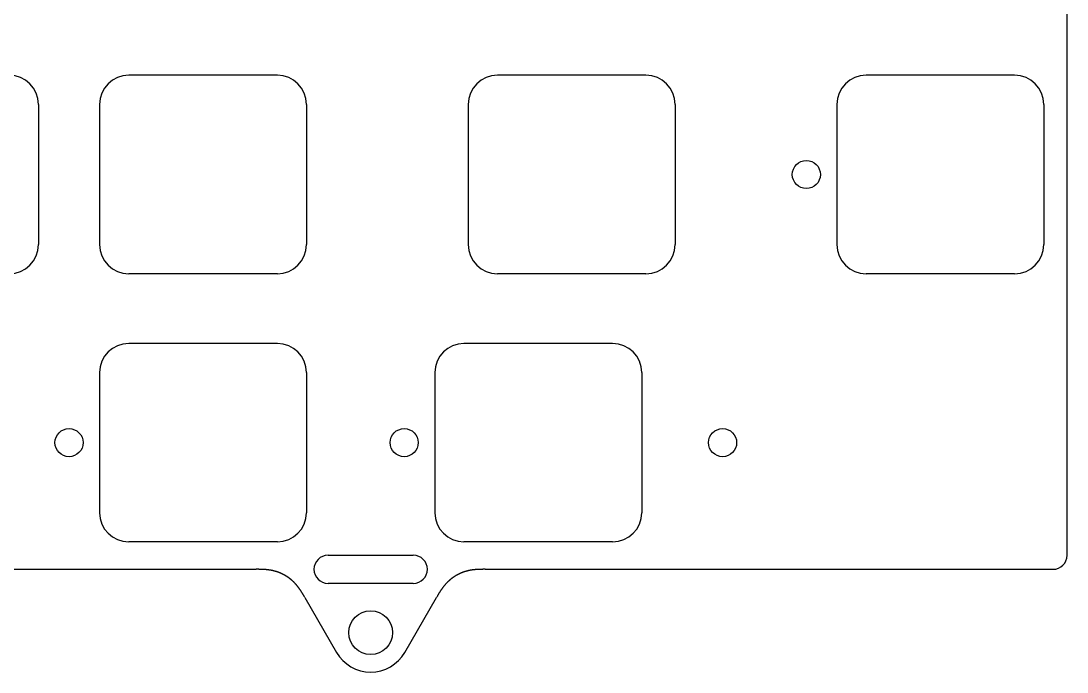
# Model space of a CAD drawing. Header units: millimetres. Extents: x -9 to 276, y -92 to 16.
# Drawn here: x 201.4 to 275.7, y -92.5 to -46.2 of the extents above; entities that cross this region are included whole.
import ezdxf

# ---------------------------------------------------------------- set-up
doc = ezdxf.new("R2010")
doc.units = ezdxf.units.MM
doc.layers.add('BLACK', color=7, linetype='CONTINUOUS')
doc.layers.add('Edge.Cuts', color=53, linetype='CONTINUOUS', true_color=0xc8a339)

msp = doc.modelspace()

# ---------------------------------------------------------------- linework, layer by layer
at = {"layer": 'BLACK', "linetype": 'Continuous'}
for p, q in [((245.78125, -50.1), (235.231249, -50.1)), ((271.975, -50.1), (261.424999, -50.1)), ((233.15625, -52.175), (233.15625, -62.125001)), ((247.85625, -52.175), (247.85625, -62.125)), ((259.35, -52.175), (259.35, -62.125001)), ((274.05, -52.175), (274.05, -62.125)), ((245.78125, -64.2), (235.23125, -64.2)), ((271.975, -64.2), (261.425, -64.2)), ((219.5875, -69.15), (209.037499, -69.15)), ((243.4, -69.15), (232.849999, -69.15)), ((206.9625, -71.225), (206.9625, -81.175001)), ((221.6625, -71.225), (221.6625, -81.175)), ((230.775, -71.225), (230.775, -81.175001)), ((245.475, -71.225), (245.475, -81.175)), ((219.5875, -83.25), (209.0375, -83.25)), ((243.4, -83.25), (232.85, -83.25))]:
    msp.add_line(p, q, dxfattribs=at)
at = {"layer": 'BLACK'}
for centre in [(257.175, -57.15), (204.7875, -76.2), (228.6, -76.2), (251.221875, -76.2)]:
    msp.add_circle(centre, 1, dxfattribs=at)
for centre, radius, start, end in [((235.231254, -52.175004), 2.075004, 90.00013806, 179.99988955), ((245.78125, -52.175), 2.075, 0, 90), ((261.425004, -52.175004), 2.075004, 90.00013806, 179.99988955), ((271.975, -52.175), 2.075, 0, 90), ((235.231252, -62.124998), 2.075002, 180.00008284, 269.99994478), ((245.78125, -62.125), 2.075, 270, 0), ((261.425002, -62.124998), 2.075002, 180.00008284, 269.99994478), ((271.975, -62.125), 2.075, 270, 0), ((209.037504, -71.225004), 2.075004, 90.00013806, 179.99988955), ((219.5875, -71.225), 2.075, 0, 90), ((232.850004, -71.225004), 2.075004, 90.00013806, 179.99988955), ((243.4, -71.225), 2.075, 0, 90), ((209.037502, -81.174998), 2.075002, 180.00008284, 269.99994478), ((219.5875, -81.175), 2.075, 270, 0), ((232.850002, -81.174998), 2.075002, 180.00008284, 269.99994478), ((243.4, -81.175), 2.075, 270, 0)]:
    msp.add_arc(centre, radius, start, end, dxfattribs=at)
at = {"layer": 'Edge.Cuts', "linetype": 'CONTINUOUS'}
for p, q in [((275.7, -84.2), (275.7, 8)), ((219.5875, -50.1), (209.0375, -50.1)), ((202.6125, -52.175), (202.6125, -62.125)), ((206.9625, -52.175), (206.9625, -62.125)), ((221.6625, -52.175), (221.6625, -62.125)), ((219.5875, -64.2), (209.0375, -64.2)), ((223.187512, -84.2), (229.249987, -84.2)), ((48.621888, -85.2), (218.078111, -85.2)), ((218.111017, -85.200003), (218.078111, -85.2)), ((218.159048, -85.200038), (218.111017, -85.200003)), ((218.198783, -85.200126), (218.159048, -85.200038)), ((218.23404, -85.200269), (218.198783, -85.200126)), ((218.266374, -85.20047), (218.23404, -85.200269)), ((218.2966, -85.20073), (218.266374, -85.20047)), ((218.32521, -85.201049), (218.2966, -85.20073)), ((218.352526, -85.201427), (218.32521, -85.201049)), ((218.378777, -85.201866), (218.352526, -85.201427)), ((218.404127, -85.202365), (218.378777, -85.201866)), ((218.428705, -85.202926), (218.404127, -85.202365)), ((218.452609, -85.203547), (218.428705, -85.202926)), ((218.475919, -85.20423), (218.452609, -85.203547)), ((218.498699, -85.204974), (218.475919, -85.20423)), ((218.521003, -85.20578), (218.498699, -85.204974)), ((218.542877, -85.206648), (218.521003, -85.20578)), ((218.564358, -85.207578), (218.542877, -85.206648)), ((218.585479, -85.20857), (218.564358, -85.207578)), ((218.60627, -85.209625), (218.585479, -85.20857)), ((218.626755, -85.210742), (218.60627, -85.209625)), ((218.646956, -85.211922), (218.626755, -85.210742)), ((218.666893, -85.213165), (218.646956, -85.211922)), ((218.686583, -85.214471), (218.666893, -85.213165)), ((218.706042, -85.21584), (218.686583, -85.214471)), ((218.725284, -85.217273), (218.706042, -85.21584)), ((218.744321, -85.218769), (218.725284, -85.217273)), ((218.763165, -85.220329), (218.744321, -85.218769)), ((218.781827, -85.221952), (218.763165, -85.220329)), ((218.800315, -85.22364), (218.781827, -85.221952)), ((218.81864, -85.225392), (218.800315, -85.22364)), ((218.83681, -85.227208), (218.81864, -85.225392)), ((218.854831, -85.229088), (218.83681, -85.227208)), ((218.87271, -85.231033), (218.854831, -85.229088)), ((218.890455, -85.233043), (218.87271, -85.231033)), ((218.908071, -85.235118), (218.890455, -85.233043)), ((218.925564, -85.237258), (218.908071, -85.235118)), ((218.94294, -85.239463), (218.925564, -85.237258)), ((218.960202, -85.241733), (218.94294, -85.239463)), ((218.977356, -85.244069), (218.960202, -85.241733)), ((218.994406, -85.246471), (218.977356, -85.244069)), ((219.011357, -85.248938), (218.994406, -85.246471)), ((219.028211, -85.251472), (219.011357, -85.248938)), ((219.044973, -85.254072), (219.028211, -85.251472)), ((219.061646, -85.256738), (219.044973, -85.254072)), ((219.078234, -85.259471), (219.061646, -85.256738)), ((219.094739, -85.26227), (219.078234, -85.259471)), ((219.111164, -85.265137), (219.094739, -85.26227)), ((219.127513, -85.268071), (219.111164, -85.265137)), ((219.143788, -85.271072), (219.127513, -85.268071)), ((219.159992, -85.27414), (219.143788, -85.271072)), ((219.176126, -85.277276), (219.159992, -85.27414)), ((219.192194, -85.28048), (219.176126, -85.277276)), ((219.208197, -85.283753), (219.192194, -85.28048)), ((219.224138, -85.287093), (219.208197, -85.283753)), ((219.240019, -85.290503), (219.224138, -85.287093)), ((219.255841, -85.29398), (219.240019, -85.290503)), ((219.271607, -85.297527), (219.255841, -85.29398)), ((219.287319, -85.301143), (219.271607, -85.297527)), ((219.302977, -85.304829), (219.287319, -85.301143)), ((219.318584, -85.308584), (219.302977, -85.304829)), ((219.334142, -85.312409), (219.318584, -85.308584)), ((219.349652, -85.316304), (219.334142, -85.312409)), ((219.365115, -85.32027), (219.349652, -85.316304)), ((219.380534, -85.324306), (219.365115, -85.32027)), ((219.395908, -85.328413), (219.380534, -85.324306)), ((219.411241, -85.332591), (219.395908, -85.328413)), ((219.426532, -85.33684), (219.411241, -85.332591)), ((219.441784, -85.341161), (219.426532, -85.33684)), ((219.456997, -85.345554), (219.441784, -85.341161)), ((219.472174, -85.350019), (219.456997, -85.345554)), ((219.487314, -85.354557), (219.472174, -85.350019)), ((219.502419, -85.359167), (219.487314, -85.354557)), ((219.51749, -85.36385), (219.502419, -85.359167)), ((219.518144, -85.364055), (219.51749, -85.36385)), ((219.525681, -85.36643), (219.518144, -85.364055)), ((219.53321, -85.368824), (219.525681, -85.36643)), ((219.540731, -85.371236), (219.53321, -85.368824)), ((219.548244, -85.373666), (219.540731, -85.371236)), ((219.555749, -85.376115), (219.548244, -85.373666)), ((219.563246, -85.378583), (219.555749, -85.376115)), ((219.570736, -85.381069), (219.563246, -85.378583)), ((219.578217, -85.383573), (219.570736, -85.381069)), ((219.58569, -85.386095), (219.578217, -85.383573)), ((219.593155, -85.388636), (219.58569, -85.386095)), ((219.600612, -85.391196), (219.593155, -85.388636)), ((219.60806, -85.393773), (219.600612, -85.391196)), ((219.615501, -85.396369), (219.60806, -85.393773)), ((219.622933, -85.398984), (219.615501, -85.396369)), ((219.630358, -85.401617), (219.622933, -85.398984)), ((219.637774, -85.404268), (219.630358, -85.401617)), ((219.645182, -85.406937), (219.637774, -85.404268)), ((219.652581, -85.409624), (219.645182, -85.406937)), ((219.659972, -85.41233), (219.652581, -85.409624)), ((219.667355, -85.415054), (219.659972, -85.41233)), ((219.67473, -85.417797), (219.667355, -85.415054)), ((219.682096, -85.420557), (219.67473, -85.417797)), ((219.689454, -85.423336), (219.682096, -85.420557)), ((219.696803, -85.426133), (219.689454, -85.423336)), ((219.704144, -85.428948), (219.696803, -85.426133)), ((219.711477, -85.431781), (219.704144, -85.428948)), ((219.718801, -85.434633), (219.711477, -85.431781)), ((219.726116, -85.437503), (219.718801, -85.434633)), ((219.733423, -85.44039), (219.726116, -85.437503)), ((219.740722, -85.443296), (219.733423, -85.44039)), ((219.748012, -85.44622), (219.740722, -85.443296)), ((219.755293, -85.449162), (219.748012, -85.44622)), ((219.762565, -85.452123), (219.755293, -85.449162)), ((219.769829, -85.455101), (219.762565, -85.452123)), ((219.777085, -85.458097), (219.769829, -85.455101)), ((219.784331, -85.461111), (219.777085, -85.458097)), ((219.791569, -85.464144), (219.784331, -85.461111)), ((219.798798, -85.467194), (219.791569, -85.464144)), ((219.806018, -85.470263), (219.798798, -85.467194)), ((219.81323, -85.473349), (219.806018, -85.470263)), ((219.820433, -85.476453), (219.81323, -85.473349)), ((219.827626, -85.479576), (219.820433, -85.476453)), ((219.834812, -85.482716), (219.827626, -85.479576)), ((232.60746, -85.480648), (232.600273, -85.483796)), ((232.614657, -85.477517), (232.60746, -85.480648)), ((232.621862, -85.474404), (232.614657, -85.477517)), ((232.629077, -85.471309), (232.621862, -85.474404)), ((232.6363, -85.468231), (232.629077, -85.471309)), ((232.643532, -85.465172), (232.6363, -85.468231)), ((232.650773, -85.462131), (232.643532, -85.465172)), ((232.658023, -85.459108), (232.650773, -85.462131)), ((232.665282, -85.456103), (232.658023, -85.459108)), ((232.67255, -85.453115), (232.665282, -85.456103)), ((232.679826, -85.450146), (232.67255, -85.453115)), ((232.687111, -85.447195), (232.679826, -85.450146)), ((232.694405, -85.444262), (232.687111, -85.447195)), ((232.701708, -85.441347), (232.694405, -85.444262)), ((232.709019, -85.43845), (232.701708, -85.441347)), ((232.716339, -85.435571), (232.709019, -85.43845)), ((232.723668, -85.43271), (232.716339, -85.435571)), ((232.731005, -85.429867), (232.723668, -85.43271)), ((232.73835, -85.427042), (232.731005, -85.429867)), ((232.745705, -85.424236), (232.73835, -85.427042)), ((232.753068, -85.421448), (232.745705, -85.424236)), ((232.760439, -85.418677), (232.753068, -85.421448)), ((232.767819, -85.415925), (232.760439, -85.418677)), ((232.775207, -85.413192), (232.767819, -85.415925)), ((232.782604, -85.410476), (232.775207, -85.413192)), ((232.796086, -85.405581), (232.782604, -85.410476)), ((232.809551, -85.400763), (232.796086, -85.405581)), ((232.823, -85.396021), (232.809551, -85.400763)), ((232.836433, -85.391354), (232.823, -85.396021)), ((232.84985, -85.386762), (232.836433, -85.391354)), ((232.863251, -85.382244), (232.84985, -85.386762)), ((232.876635, -85.377799), (232.863251, -85.382244)), ((232.890002, -85.373427), (232.876635, -85.377799)), ((232.903354, -85.369127), (232.890002, -85.373427)), ((232.916688, -85.364899), (232.903354, -85.369127)), ((232.930006, -85.360742), (232.916688, -85.364899)), ((232.943308, -85.356656), (232.930006, -85.360742)), ((232.956593, -85.352639), (232.943308, -85.356656)), ((232.969861, -85.348692), (232.956593, -85.352639)), ((232.983112, -85.344813), (232.969861, -85.348692)), ((232.996346, -85.341002), (232.983112, -85.344813)), ((233.009564, -85.337259), (232.996346, -85.341002)), ((233.022764, -85.333583), (233.009564, -85.337259)), ((233.035948, -85.329973), (233.022764, -85.333583)), ((233.049114, -85.326428), (233.035948, -85.329973)), ((233.062263, -85.322949), (233.049114, -85.326428)), ((233.075396, -85.319534), (233.062263, -85.322949)), ((233.088511, -85.316182), (233.075396, -85.319534)), ((233.101608, -85.312894), (233.088511, -85.316182)), ((233.114689, -85.309669), (233.101608, -85.312894)), ((233.127752, -85.306506), (233.114689, -85.309669)), ((233.140797, -85.303404), (233.127752, -85.306506)), ((233.153825, -85.300363), (233.140797, -85.303404)), ((233.166836, -85.297382), (233.153825, -85.300363)), ((233.179829, -85.294461), (233.166836, -85.297382)), ((233.192804, -85.291598), (233.179829, -85.294461)), ((233.205762, -85.288795), (233.192804, -85.291598)), ((233.218702, -85.286049), (233.205762, -85.288795)), ((233.231624, -85.28336), (233.218702, -85.286049)), ((233.244528, -85.280728), (233.231624, -85.28336)), ((233.257415, -85.278151), (233.244528, -85.280728)), ((233.270283, -85.27563), (233.257415, -85.278151)), ((233.283133, -85.273164), (233.270283, -85.27563)), ((233.295966, -85.270753), (233.283133, -85.273164)), ((233.30878, -85.268394), (233.295966, -85.270753)), ((233.321576, -85.266089), (233.30878, -85.268394)), ((233.334354, -85.263836), (233.321576, -85.266089)), ((233.347114, -85.261635), (233.334354, -85.263836)), ((233.359855, -85.259485), (233.347114, -85.261635)), ((233.372578, -85.257386), (233.359855, -85.259485)), ((233.385283, -85.255337), (233.372578, -85.257386)), ((233.397969, -85.253337), (233.385283, -85.255337)), ((233.410637, -85.251386), (233.397969, -85.253337)), ((233.423286, -85.249483), (233.410637, -85.251386)), ((233.435916, -85.247627), (233.423286, -85.249483)), ((233.448528, -85.245819), (233.435916, -85.247627)), ((233.461121, -85.244057), (233.448528, -85.245819)), ((233.473695, -85.242341), (233.461121, -85.244057)), ((233.48625, -85.240669), (233.473695, -85.242341)), ((233.498786, -85.239043), (233.48625, -85.240669)), ((233.511304, -85.23746), (233.498786, -85.239043)), ((233.523802, -85.235921), (233.511304, -85.23746)), ((233.536282, -85.234424), (233.523802, -85.235921)), ((233.548742, -85.23297), (233.536282, -85.234424)), ((233.561183, -85.231557), (233.548742, -85.23297)), ((233.573605, -85.230185), (233.561183, -85.231557)), ((233.586008, -85.228854), (233.573605, -85.230185)), ((233.598392, -85.227562), (233.586008, -85.228854)), ((233.610756, -85.22631), (233.598392, -85.227562)), ((233.6231, -85.225095), (233.610756, -85.22631)), ((233.635426, -85.223919), (233.6231, -85.225095)), ((233.647731, -85.22278), (233.635426, -85.223919)), ((233.660017, -85.221678), (233.647731, -85.22278)), ((233.672284, -85.220612), (233.660017, -85.221678)), ((233.684531, -85.219582), (233.672284, -85.220612)), ((233.696758, -85.218586), (233.684531, -85.219582)), ((233.708965, -85.217625), (233.696758, -85.218586)), ((233.721152, -85.216698), (233.708965, -85.217625)), ((233.73332, -85.215804), (233.721152, -85.216698)), ((233.745468, -85.214942), (233.73332, -85.215804)), ((233.757595, -85.214112), (233.745468, -85.214942)), ((233.769703, -85.213313), (233.757595, -85.214112)), ((233.78179, -85.212545), (233.769703, -85.213313)), ((233.793858, -85.211808), (233.78179, -85.212545)), ((233.805905, -85.211099), (233.793858, -85.211808)), ((233.817932, -85.21042), (233.805905, -85.211099)), ((233.829939, -85.209769), (233.817932, -85.21042)), ((233.841925, -85.209146), (233.829939, -85.209769)), ((233.853891, -85.208549), (233.841925, -85.209146)), ((233.865836, -85.20798), (233.853891, -85.208549)), ((233.877761, -85.207436), (233.865836, -85.20798)), ((233.889665, -85.206917), (233.877761, -85.207436)), ((233.901549, -85.206423), (233.889665, -85.206917)), ((233.913412, -85.205953), (233.901549, -85.206423)), ((233.925254, -85.205507), (233.913412, -85.205953)), ((233.937076, -85.205084), (233.925254, -85.205507)), ((233.948876, -85.204683), (233.937076, -85.205084)), ((233.960656, -85.204303), (233.948876, -85.204683)), ((233.972415, -85.203945), (233.960656, -85.204303)), ((233.99587, -85.203289), (233.972415, -85.203945)), ((234.01924, -85.20271), (233.99587, -85.203289)), ((234.042526, -85.202203), (234.01924, -85.20271)), ((234.065726, -85.201764), (234.042526, -85.202203)), ((234.088841, -85.201387), (234.065726, -85.201764)), ((234.11187, -85.201069), (234.088841, -85.201387)), ((234.134812, -85.200803), (234.11187, -85.201069)), ((234.157667, -85.200585), (234.134812, -85.200803)), ((234.180436, -85.200411), (234.157667, -85.200585)), ((234.203116, -85.200275), (234.180436, -85.200411)), ((234.225708, -85.200173), (234.203116, -85.200275)), ((234.248212, -85.2001), (234.225708, -85.200173)), ((234.270627, -85.200051), (234.248212, -85.2001)), ((234.315188, -85.200006), (234.270627, -85.200051)), ((234.359388, -85.2), (234.315188, -85.200006)), ((234.359388, -85.2), (274.7, -85.2)), ((219.841988, -85.485874), (219.834812, -85.482716)), ((219.849155, -85.48905), (219.841988, -85.485874)), ((219.856313, -85.492244), (219.849155, -85.48905)), ((219.863462, -85.495456), (219.856313, -85.492244)), ((219.870602, -85.498686), (219.863462, -85.495456)), ((219.877734, -85.501934), (219.870602, -85.498686)), ((219.884856, -85.5052), (219.877734, -85.501934)), ((219.891969, -85.508483), (219.884856, -85.5052)), ((219.899073, -85.511784), (219.891969, -85.508483)), ((219.906168, -85.515103), (219.899073, -85.511784)), ((219.913254, -85.51844), (219.906168, -85.515103)), ((219.920331, -85.521795), (219.913254, -85.51844)), ((219.927398, -85.525167), (219.920331, -85.521795)), ((219.934456, -85.528558), (219.927398, -85.525167)), ((219.941505, -85.531966), (219.934456, -85.528558)), ((219.948545, -85.535391), (219.941505, -85.531966)), ((219.955575, -85.538835), (219.948545, -85.535391)), ((219.962597, -85.542296), (219.955575, -85.538835)), ((219.969608, -85.545775), (219.962597, -85.542296)), ((219.976611, -85.549271), (219.969608, -85.545775)), ((219.983604, -85.552786), (219.976611, -85.549271)), ((219.990588, -85.556317), (219.983604, -85.552786)), ((219.997562, -85.559867), (219.990588, -85.556317)), ((220.004527, -85.563434), (219.997562, -85.559867)), ((220.011482, -85.567019), (220.004527, -85.563434)), ((220.018428, -85.570621), (220.011482, -85.567019)), ((220.025364, -85.574241), (220.018428, -85.570621)), ((220.032291, -85.577879), (220.025364, -85.574241)), ((220.039208, -85.581534), (220.032291, -85.577879)), ((220.046116, -85.585206), (220.039208, -85.581534)), ((220.053014, -85.588897), (220.046116, -85.585206)), ((220.059902, -85.592604), (220.053014, -85.588897)), ((220.066781, -85.596329), (220.059902, -85.592604)), ((220.07365, -85.600072), (220.066781, -85.596329)), ((220.080509, -85.603832), (220.07365, -85.600072)), ((220.087359, -85.60761), (220.080509, -85.603832)), ((220.094198, -85.611405), (220.087359, -85.60761)), ((220.101028, -85.615218), (220.094198, -85.611405)), ((220.107848, -85.619048), (220.101028, -85.615218)), ((220.114659, -85.622895), (220.107848, -85.619048)), ((220.121459, -85.62676), (220.114659, -85.622895)), ((220.12825, -85.630642), (220.121459, -85.62676)), ((220.13503, -85.634542), (220.12825, -85.630642)), ((220.141801, -85.638459), (220.13503, -85.634542)), ((220.148562, -85.642393), (220.141801, -85.638459)), ((220.155313, -85.646344), (220.148562, -85.642393)), ((220.162053, -85.650313), (220.155313, -85.646344)), ((220.168784, -85.654299), (220.162053, -85.650313)), ((220.175505, -85.658303), (220.168784, -85.654299)), ((220.182215, -85.662324), (220.175505, -85.658303)), ((220.188916, -85.666362), (220.182215, -85.662324)), ((220.195606, -85.670417), (220.188916, -85.666362)), ((220.202287, -85.67449), (220.195606, -85.670417)), ((220.208957, -85.678579), (220.202287, -85.67449)), ((220.215616, -85.682686), (220.208957, -85.678579)), ((220.222266, -85.68681), (220.215616, -85.682686)), ((220.228905, -85.690952), (220.222266, -85.68681)), ((220.235534, -85.69511), (220.228905, -85.690952)), ((220.242153, -85.699286), (220.235534, -85.69511)), ((220.248762, -85.703479), (220.242153, -85.699286)), ((220.25536, -85.707688), (220.248762, -85.703479)), ((220.261948, -85.711915), (220.25536, -85.707688)), ((220.268525, -85.71616), (220.261948, -85.711915)), ((220.275092, -85.720421), (220.268525, -85.71616)), ((220.281648, -85.724699), (220.275092, -85.720421)), ((220.288194, -85.728994), (220.281648, -85.724699)), ((220.29473, -85.733307), (220.288194, -85.728994)), ((220.301255, -85.737636), (220.29473, -85.733307)), ((220.307769, -85.741982), (220.301255, -85.737636)), ((220.314273, -85.746346), (220.307769, -85.741982)), ((220.320767, -85.750726), (220.314273, -85.746346)), ((220.327249, -85.755123), (220.320767, -85.750726)), ((220.333722, -85.759538), (220.327249, -85.755123)), ((220.340183, -85.763969), (220.333722, -85.759538)), ((220.346634, -85.768417), (220.340183, -85.763969)), ((220.353074, -85.772882), (220.346634, -85.768417)), ((220.359503, -85.777364), (220.353074, -85.772882)), ((220.365922, -85.781863), (220.359503, -85.777364)), ((220.372329, -85.786379), (220.365922, -85.781863)), ((220.378726, -85.790911), (220.372329, -85.786379)), ((220.385113, -85.795461), (220.378726, -85.790911)), ((220.391488, -85.800027), (220.385113, -85.795461)), ((220.397852, -85.80461), (220.391488, -85.800027)), ((220.404206, -85.80921), (220.397852, -85.80461)), ((220.410548, -85.813826), (220.404206, -85.80921)), ((220.41688, -85.81846), (220.410548, -85.813826)), ((220.423201, -85.82311), (220.41688, -85.81846)), ((220.42951, -85.827777), (220.423201, -85.82311)), ((220.435809, -85.83246), (220.42951, -85.827777)), ((220.442097, -85.837161), (220.435809, -85.83246)), ((220.448373, -85.841878), (220.442097, -85.837161)), ((220.454639, -85.846611), (220.448373, -85.841878)), ((220.460893, -85.851362), (220.454639, -85.846611)), ((220.467136, -85.856129), (220.460893, -85.851362)), ((220.473368, -85.860913), (220.467136, -85.856129)), ((220.479589, -85.865713), (220.473368, -85.860913)), ((220.485799, -85.87053), (220.479589, -85.865713)), ((220.491997, -85.875363), (220.485799, -85.87053)), ((220.498184, -85.880213), (220.491997, -85.875363)), ((220.50436, -85.88508), (220.498184, -85.880213)), ((220.510525, -85.889963), (220.50436, -85.88508)), ((220.516678, -85.894863), (220.510525, -85.889963)), ((220.52282, -85.899779), (220.516678, -85.894863)), ((220.52895, -85.904712), (220.52282, -85.899779)), ((220.535069, -85.909662), (220.52895, -85.904712)), ((220.541177, -85.914627), (220.535069, -85.909662)), ((220.547273, -85.91961), (220.541177, -85.914627)), ((220.553358, -85.924608), (220.547273, -85.91961)), ((220.559431, -85.929623), (220.553358, -85.924608)), ((220.565493, -85.934655), (220.559431, -85.929623)), ((220.571543, -85.939703), (220.565493, -85.934655)), ((220.582523, -85.948931), (220.571543, -85.939703)), ((220.593428, -85.958183), (220.582523, -85.948931)), ((220.60426, -85.96746), (220.593428, -85.958183)), ((220.615018, -85.97676), (220.60426, -85.96746)), ((220.625703, -85.986083), (220.615018, -85.97676)), ((220.636316, -85.995429), (220.625703, -85.986083)), ((220.646858, -86.004797), (220.636316, -85.995429)), ((220.657328, -86.014188), (220.646858, -86.004797)), ((220.667727, -86.023601), (220.657328, -86.014188)), ((220.678056, -86.033035), (220.667727, -86.023601)), ((220.688315, -86.04249), (220.678056, -86.033035)), ((220.698505, -86.051967), (220.688315, -86.04249)), ((220.708625, -86.061463), (220.698505, -86.051967)), ((220.718678, -86.07098), (220.708625, -86.061463)), ((220.728663, -86.080516), (220.718678, -86.07098)), ((220.73858, -86.090072), (220.728663, -86.080516)), ((220.74843, -86.099647), (220.73858, -86.090072)), ((220.758214, -86.109241), (220.74843, -86.099647)), ((220.767933, -86.118853), (220.758214, -86.109241)), ((220.777586, -86.128484), (220.767933, -86.118853)), ((220.787174, -86.138131), (220.777586, -86.128484)), ((220.796697, -86.147797), (220.787174, -86.138131)), ((220.806157, -86.157479), (220.796697, -86.147797)), ((220.815553, -86.167178), (220.806157, -86.157479)), ((220.824887, -86.176893), (220.815553, -86.167178)), ((220.834158, -86.186624), (220.824887, -86.176893)), ((220.843367, -86.196371), (220.834158, -86.186624)), ((220.852514, -86.206133), (220.843367, -86.196371)), ((220.861601, -86.21591), (220.852514, -86.206133)), ((220.870628, -86.225702), (220.861601, -86.21591)), ((229.249987, -86.2), (223.187512, -86.2)), ((231.576495, -86.215167), (231.56554, -86.227047)), ((231.587482, -86.203368), (231.576495, -86.215167)), ((231.598503, -86.19165), (231.587482, -86.203368)), ((231.609559, -86.180011), (231.598503, -86.19165)), ((231.620651, -86.16845), (231.609559, -86.180011)), ((231.631779, -86.156966), (231.620651, -86.16845)), ((231.642945, -86.145557), (231.631779, -86.156966)), ((231.654149, -86.134222), (231.642945, -86.145557)), ((231.665393, -86.122961), (231.654149, -86.134222)), ((231.676678, -86.111772), (231.665393, -86.122961)), ((231.688004, -86.100653), (231.676678, -86.111772)), ((231.699372, -86.089605), (231.688004, -86.100653)), ((231.710783, -86.078627), (231.699372, -86.089605)), ((231.722238, -86.067716), (231.710783, -86.078627)), ((231.733738, -86.056873), (231.722238, -86.067716)), ((231.745283, -86.046097), (231.733738, -86.056873)), ((231.756874, -86.035386), (231.745283, -86.046097)), ((231.757376, -86.034924), (231.756874, -86.035386)), ((231.763202, -86.029584), (231.757376, -86.034924)), ((231.769039, -86.024261), (231.763202, -86.029584)), ((231.774889, -86.018953), (231.769039, -86.024261)), ((231.78075, -86.013662), (231.774889, -86.018953)), ((231.786624, -86.008387), (231.78075, -86.013662)), ((231.792509, -86.003128), (231.786624, -86.008387)), ((231.798407, -85.997885), (231.792509, -86.003128)), ((231.804316, -85.992658), (231.798407, -85.997885)), ((231.810237, -85.987447), (231.804316, -85.992658)), ((231.81617, -85.982253), (231.810237, -85.987447)), ((231.822115, -85.977075), (231.81617, -85.982253)), ((231.828072, -85.971913), (231.822115, -85.977075)), ((231.834041, -85.966767), (231.828072, -85.971913)), ((231.840021, -85.961638), (231.834041, -85.966767)), ((231.846013, -85.956524), (231.840021, -85.961638)), ((231.852017, -85.951427), (231.846013, -85.956524)), ((231.858033, -85.946347), (231.852017, -85.951427)), ((231.86406, -85.941282), (231.858033, -85.946347)), ((231.870099, -85.936234), (231.86406, -85.941282)), ((231.87615, -85.931202), (231.870099, -85.936234)), ((231.882212, -85.926187), (231.87615, -85.931202)), ((231.888286, -85.921188), (231.882212, -85.926187)), ((231.894371, -85.916205), (231.888286, -85.921188)), ((231.900468, -85.911239), (231.894371, -85.916205)), ((231.906577, -85.906289), (231.900468, -85.911239)), ((231.912697, -85.901355), (231.906577, -85.906289)), ((231.918828, -85.896438), (231.912697, -85.901355)), ((231.924971, -85.891538), (231.918828, -85.896438)), ((231.931126, -85.886653), (231.924971, -85.891538)), ((231.937291, -85.881786), (231.931126, -85.886653)), ((231.943469, -85.876935), (231.937291, -85.881786)), ((231.949657, -85.8721), (231.943469, -85.876935)), ((231.955857, -85.867282), (231.949657, -85.8721)), ((231.962068, -85.86248), (231.955857, -85.867282)), ((231.968291, -85.857695), (231.962068, -85.86248)), ((231.974525, -85.852926), (231.968291, -85.857695)), ((231.98077, -85.848174), (231.974525, -85.852926)), ((231.987026, -85.843439), (231.98077, -85.848174)), ((231.993294, -85.83872), (231.987026, -85.843439)), ((231.999572, -85.834018), (231.993294, -85.83872)), ((232.005862, -85.829332), (231.999572, -85.834018)), ((232.012163, -85.824664), (232.005862, -85.829332)), ((232.018475, -85.820011), (232.012163, -85.824664)), ((232.024799, -85.815376), (232.018475, -85.820011)), ((232.031133, -85.810757), (232.024799, -85.815376)), ((232.037478, -85.806155), (232.031133, -85.810757)), ((232.043834, -85.801569), (232.037478, -85.806155)), ((232.050202, -85.797), (232.043834, -85.801569)), ((232.05658, -85.792448), (232.050202, -85.797)), ((232.062969, -85.787913), (232.05658, -85.792448)), ((232.069369, -85.783395), (232.062969, -85.787913)), ((232.07578, -85.778893), (232.069369, -85.783395)), ((232.082202, -85.774408), (232.07578, -85.778893)), ((232.088635, -85.76994), (232.082202, -85.774408)), ((232.095079, -85.765489), (232.088635, -85.76994)), ((232.101533, -85.761055), (232.095079, -85.765489)), ((232.107998, -85.756637), (232.101533, -85.761055)), ((232.114474, -85.752236), (232.107998, -85.756637)), ((232.120961, -85.747853), (232.114474, -85.752236)), ((232.127458, -85.743486), (232.120961, -85.747853)), ((232.133966, -85.739136), (232.127458, -85.743486)), ((232.140485, -85.734803), (232.133966, -85.739136)), ((232.147014, -85.730487), (232.140485, -85.734803)), ((232.153554, -85.726188), (232.147014, -85.730487)), ((232.160105, -85.721905), (232.153554, -85.726188)), ((232.166666, -85.71764), (232.160105, -85.721905)), ((232.173237, -85.713392), (232.166666, -85.71764)), ((232.17982, -85.709161), (232.173237, -85.713392)), ((232.186412, -85.704947), (232.17982, -85.709161)), ((232.193015, -85.70075), (232.186412, -85.704947)), ((232.199629, -85.69657), (232.193015, -85.70075)), ((232.206253, -85.692407), (232.199629, -85.69657)), ((232.212887, -85.688261), (232.206253, -85.692407)), ((232.219532, -85.684132), (232.212887, -85.688261)), ((232.226187, -85.680021), (232.219532, -85.684132)), ((232.232853, -85.675926), (232.226187, -85.680021)), ((232.239529, -85.671849), (232.232853, -85.675926)), ((232.246215, -85.667789), (232.239529, -85.671849)), ((232.252911, -85.663746), (232.246215, -85.667789)), ((232.259617, -85.65972), (232.252911, -85.663746)), ((232.266334, -85.655711), (232.259617, -85.65972)), ((232.273061, -85.65172), (232.266334, -85.655711)), ((232.279798, -85.647745), (232.273061, -85.65172)), ((232.286546, -85.643788), (232.279798, -85.647745)), ((232.293303, -85.639849), (232.286546, -85.643788)), ((232.30007, -85.635926), (232.293303, -85.639849)), ((232.306848, -85.632021), (232.30007, -85.635926)), ((232.313635, -85.628133), (232.306848, -85.632021)), ((232.320433, -85.624263), (232.313635, -85.628133)), ((232.32724, -85.62041), (232.320433, -85.624263)), ((232.334058, -85.616574), (232.32724, -85.62041)), ((232.340885, -85.612755), (232.334058, -85.616574)), ((232.347723, -85.608954), (232.340885, -85.612755)), ((232.35457, -85.60517), (232.347723, -85.608954)), ((232.361427, -85.601404), (232.35457, -85.60517)), ((232.368294, -85.597655), (232.361427, -85.601404)), ((232.375171, -85.593923), (232.368294, -85.597655)), ((232.382058, -85.590209), (232.375171, -85.593923)), ((232.388954, -85.586512), (232.382058, -85.590209)), ((232.39586, -85.582833), (232.388954, -85.586512)), ((232.402776, -85.579172), (232.39586, -85.582833)), ((232.409702, -85.575527), (232.402776, -85.579172)), ((232.416637, -85.571901), (232.409702, -85.575527)), ((232.423582, -85.568291), (232.416637, -85.571901)), ((232.430537, -85.5647), (232.423582, -85.568291)), ((232.437501, -85.561126), (232.430537, -85.5647)), ((232.444475, -85.557569), (232.437501, -85.561126)), ((232.451458, -85.55403), (232.444475, -85.557569)), ((232.458451, -85.550509), (232.451458, -85.55403)), ((232.465453, -85.547005), (232.458451, -85.550509)), ((232.472465, -85.543519), (232.465453, -85.547005)), ((232.479486, -85.54005), (232.472465, -85.543519)), ((232.486517, -85.536599), (232.479486, -85.54005)), ((232.493557, -85.533166), (232.486517, -85.536599)), ((232.500607, -85.529751), (232.493557, -85.533166)), ((232.507666, -85.526353), (232.500607, -85.529751)), ((232.514734, -85.522973), (232.507666, -85.526353)), ((232.521811, -85.51961), (232.514734, -85.522973)), ((232.528898, -85.516265), (232.521811, -85.51961)), ((232.535995, -85.512938), (232.528898, -85.516265)), ((232.5431, -85.509629), (232.535995, -85.512938)), ((232.550214, -85.506338), (232.5431, -85.509629)), ((232.557338, -85.503064), (232.550214, -85.506338)), ((232.564471, -85.499808), (232.557338, -85.503064)), ((232.571613, -85.49657), (232.564471, -85.499808)), ((232.578765, -85.49335), (232.571613, -85.49657)), ((232.585925, -85.490148), (232.578765, -85.49335)), ((232.593094, -85.486963), (232.585925, -85.490148)), ((232.600273, -85.483796), (232.593094, -85.486963)), ((220.879594, -86.235508), (220.870628, -86.225702)), ((220.888501, -86.245328), (220.879594, -86.235508)), ((220.897349, -86.255161), (220.888501, -86.245328)), ((220.906139, -86.265007), (220.897349, -86.255161)), ((220.914871, -86.274867), (220.906139, -86.265007)), ((220.923545, -86.284739), (220.914871, -86.274867)), ((220.932162, -86.294623), (220.923545, -86.284739)), ((220.940723, -86.304518), (220.932162, -86.294623)), ((220.949228, -86.314426), (220.940723, -86.304518)), ((220.957677, -86.324344), (220.949228, -86.314426)), ((220.966072, -86.334273), (220.957677, -86.324344)), ((220.974412, -86.344213), (220.966072, -86.334273)), ((220.982698, -86.354163), (220.974412, -86.344213)), ((220.99093, -86.364122), (220.982698, -86.354163)), ((220.99911, -86.374091), (220.99093, -86.364122)), ((221.007237, -86.384069), (220.99911, -86.374091)), ((221.015312, -86.394055), (221.007237, -86.384069)), ((221.023335, -86.40405), (221.015312, -86.394055)), ((221.031308, -86.414053), (221.023335, -86.40405)), ((221.03923, -86.424063), (221.031308, -86.414053)), ((221.047102, -86.434081), (221.03923, -86.424063)), ((221.054924, -86.444106), (221.047102, -86.434081)), ((221.062698, -86.454137), (221.054924, -86.444106)), ((221.070423, -86.464175), (221.062698, -86.454137)), ((221.0781, -86.474219), (221.070423, -86.464175)), ((221.085729, -86.484268), (221.0781, -86.474219)), ((221.093311, -86.494322), (221.085729, -86.484268)), ((221.100847, -86.504381), (221.093311, -86.494322)), ((221.108337, -86.514445), (221.100847, -86.504381)), ((221.115781, -86.524513), (221.108337, -86.514445)), ((221.12318, -86.534585), (221.115781, -86.524513)), ((221.130534, -86.54466), (221.12318, -86.534585)), ((221.137845, -86.554739), (221.130534, -86.54466)), ((221.145112, -86.56482), (221.137845, -86.554739)), ((221.152335, -86.574904), (221.145112, -86.56482)), ((221.159517, -86.58499), (221.152335, -86.574904)), ((221.166656, -86.595077), (221.159517, -86.58499)), ((221.173753, -86.605166), (221.166656, -86.595077)), ((221.180809, -86.615256), (221.173753, -86.605166)), ((221.187825, -86.625347), (221.180809, -86.615256)), ((221.194801, -86.635439), (221.187825, -86.625347)), ((221.201737, -86.64553), (221.194801, -86.635439)), ((221.208634, -86.655621), (221.201737, -86.64553)), ((221.215492, -86.665711), (221.208634, -86.655621)), ((221.222312, -86.6758), (221.215492, -86.665711)), ((221.229095, -86.685888), (221.222312, -86.6758)), ((221.23584, -86.695974), (221.229095, -86.685888)), ((221.242549, -86.706058), (221.23584, -86.695974)), ((221.249222, -86.71614), (221.242549, -86.706058)), ((221.255859, -86.726219), (221.249222, -86.71614)), ((221.26246, -86.736295), (221.255859, -86.726219)), ((221.269028, -86.746368), (221.26246, -86.736295)), ((221.27556, -86.756436), (221.269028, -86.746368)), ((221.28206, -86.766501), (221.27556, -86.756436)), ((221.288526, -86.776561), (221.28206, -86.766501)), ((221.294959, -86.786616), (221.288526, -86.776561)), ((221.301361, -86.796667), (221.294959, -86.786616)), ((221.30773, -86.806711), (221.301361, -86.796667)), ((221.314068, -86.81675), (221.30773, -86.806711)), ((221.320376, -86.826783), (221.314068, -86.81675)), ((221.326654, -86.836809), (221.320376, -86.826783)), ((221.332901, -86.846828), (221.326654, -86.836809)), ((221.33912, -86.85684), (221.332901, -86.846828)), ((221.34531, -86.866844), (221.33912, -86.85684)), ((221.357605, -86.886828), (221.34531, -86.866844)), ((221.369792, -86.906778), (221.357605, -86.886828)), ((221.381873, -86.926691), (221.369792, -86.906778)), ((221.393854, -86.946563), (221.381873, -86.926691)), ((221.405737, -86.966393), (221.393854, -86.946563)), ((221.417528, -86.986177), (221.405737, -86.966393)), ((231.033727, -86.963068), (231.019741, -86.986536)), ((231.047233, -86.940554), (231.033727, -86.963068)), ((231.060341, -86.918849), (231.047233, -86.940554)), ((231.073115, -86.897844), (231.060341, -86.918849)), ((231.085605, -86.877453), (231.073115, -86.897844)), ((231.097851, -86.857608), (231.085605, -86.877453)), ((231.109886, -86.838252), (231.097851, -86.857608)), ((231.121736, -86.819339), (231.109886, -86.838252)), ((231.133424, -86.800829), (231.121736, -86.819339)), ((231.14497, -86.782691), (231.133424, -86.800829)), ((231.15639, -86.764895), (231.14497, -86.782691)), ((231.167699, -86.747417), (231.15639, -86.764895)), ((231.178909, -86.730235), (231.167699, -86.747417)), ((231.190032, -86.71333), (231.178909, -86.730235)), ((231.201077, -86.696686), (231.190032, -86.71333)), ((231.212053, -86.680287), (231.201077, -86.696686)), ((231.222968, -86.664119), (231.212053, -86.680287)), ((231.233829, -86.648172), (231.222968, -86.664119)), ((231.244644, -86.632433), (231.233829, -86.648172)), ((231.255417, -86.616894), (231.244644, -86.632433)), ((231.266154, -86.601544), (231.255417, -86.616894)), ((231.27686, -86.586376), (231.266154, -86.601544)), ((231.287539, -86.571382), (231.27686, -86.586376)), ((231.298197, -86.556555), (231.287539, -86.571382)), ((231.308836, -86.541888), (231.298197, -86.556555)), ((231.31946, -86.527377), (231.308836, -86.541888)), ((231.330073, -86.513014), (231.31946, -86.527377)), ((231.340678, -86.498795), (231.330073, -86.513014)), ((231.351278, -86.484715), (231.340678, -86.498795)), ((231.361875, -86.47077), (231.351278, -86.484715)), ((231.372473, -86.456956), (231.361875, -86.47077)), ((231.383073, -86.443268), (231.372473, -86.456956)), ((231.393678, -86.429703), (231.383073, -86.443268)), ((231.40429, -86.416257), (231.393678, -86.429703)), ((231.414911, -86.402928), (231.40429, -86.416257)), ((231.425544, -86.389711), (231.414911, -86.402928)), ((231.436189, -86.376605), (231.425544, -86.389711)), ((231.44685, -86.363606), (231.436189, -86.376605)), ((231.457527, -86.350712), (231.44685, -86.363606)), ((231.468222, -86.33792), (231.457527, -86.350712)), ((231.478937, -86.325228), (231.468222, -86.33792)), ((231.489674, -86.312634), (231.478937, -86.325228)), ((231.500433, -86.300136), (231.489674, -86.312634)), ((231.511216, -86.287731), (231.500433, -86.300136)), ((231.522025, -86.275418), (231.511216, -86.287731)), ((231.532861, -86.263194), (231.522025, -86.275418)), ((231.543724, -86.251059), (231.532861, -86.263194)), ((231.554617, -86.239011), (231.543724, -86.251059)), ((231.56554, -86.227047), (231.554617, -86.239011)), ((221.429229, -87.005913), (221.417528, -86.986177)), ((221.440845, -87.025598), (221.429229, -87.005913)), ((221.45238, -87.045228), (221.440845, -87.025598)), ((221.463838, -87.064802), (221.45238, -87.045228)), ((221.475222, -87.084317), (221.463838, -87.064802)), ((221.486537, -87.103769), (221.475222, -87.084317)), ((221.497787, -87.123156), (221.486537, -87.103769)), ((221.520106, -87.161725), (221.497787, -87.123156)), ((221.542212, -87.2), (221.520106, -87.161725)), ((221.542212, -87.2), (223.793879, -91.1)), ((228.643621, -91.1), (230.895287, -87.2)), ((230.911737, -87.171513), (230.895287, -87.2)), ((230.935784, -87.129933), (230.911737, -87.171513)), ((230.955728, -87.095565), (230.935784, -87.129933)), ((230.973481, -87.065102), (230.955728, -87.095565)), ((230.989822, -87.0372), (230.973481, -87.065102)), ((231.00516, -87.011153), (230.989822, -87.0372)), ((231.019741, -86.986536), (231.00516, -87.011153))]:
    msp.add_line(p, q, dxfattribs=at)
at = {"layer": 'Edge.Cuts'}
msp.add_circle((226.21875, -89.7), 1.55, dxfattribs=at)
for centre, radius, start, end in [((200.5375, -52.175), 2.075, 0, 90), ((209.0375, -52.175), 2.075, 90, 180), ((219.5875, -52.175), 2.075, 0, 90), ((200.5375, -62.125), 2.075, -90, 0), ((209.0375, -62.125), 2.075, -180, -90), ((219.5875, -62.125), 2.075, -90, 0), ((223.187512, -85.2), 1, -270, -90), ((229.249987, -85.2), 1, -90, 90), ((274.699999, -84.199999), 1.000001, -89.9999427, -0.0000573), ((226.21875, -89.7), 2.8, -149.99999866, -30.00000134)]:
    msp.add_arc(centre, radius, start, end, dxfattribs=at)

doc.saveas('drawing.dxf')
